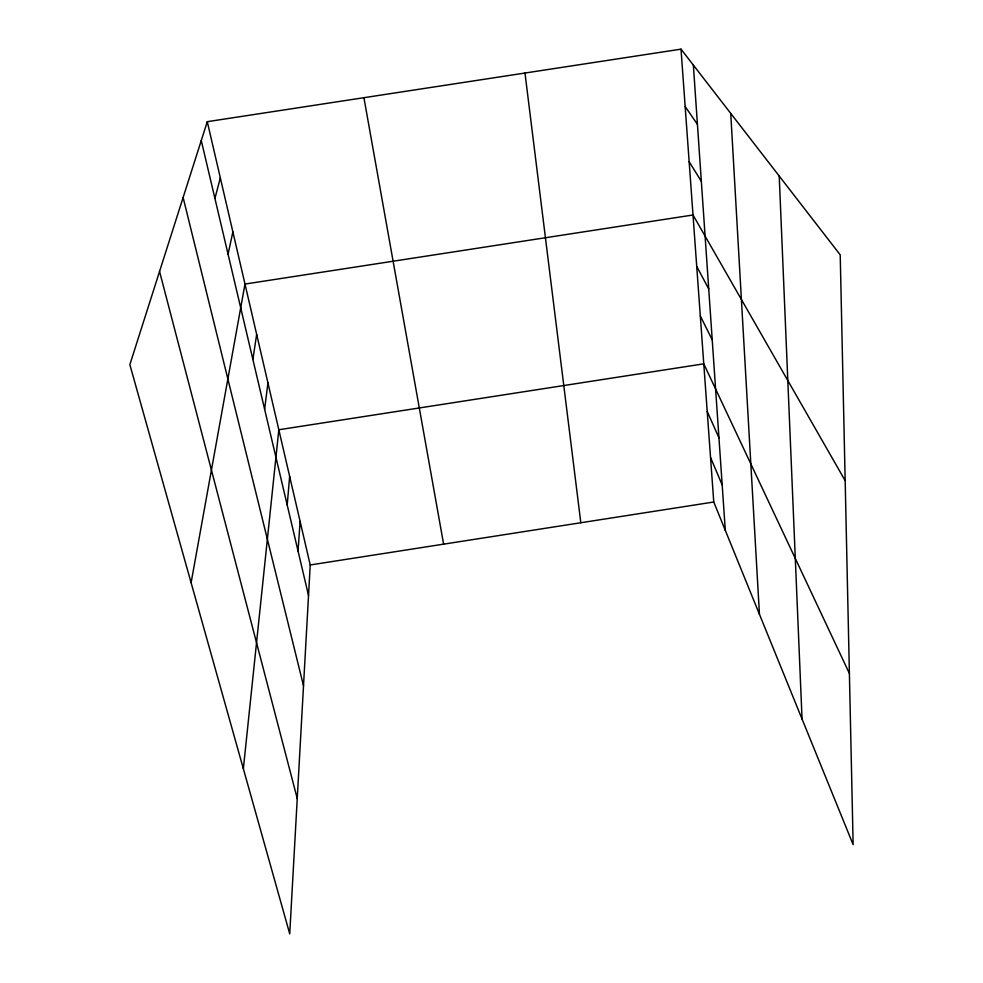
<?xml version="1.0" encoding="UTF-8"?>
<svg xmlns="http://www.w3.org/2000/svg" width="983" height="983" viewBox="0 0 983 983"><rect width="100%" height="100%" fill="white"/><g stroke="black" fill="none" stroke-linecap="round" stroke-linejoin="round"><path stroke-width="1.47" d="M207.278 121.683L310.223 564.967L289.727 933.85L129.854 364.656L207.278 121.683L681.01 49.15L840.219 254.867L853.146 844.655L713.769 502.006L681.01 49.15M298.046 551.045L300.11 521.432M287.196 505.004L289.653 476.386M243.354 768.743L278.816 429.755L703.767 363.833L849.386 673.453M264.624 409.247L267.941 382.879M252.889 359.446L256.661 334.355M191.107 582.71L244.988 284.062L693.003 214.994L845.171 480.675M228.068 254.167L232.873 231.927M214.933 198.443L220.315 177.837M310.223 564.967L713.769 502.006M685.151 106.496L697.426 124.337M689.144 161.74L701.346 181.29M696.714 266.368L708.731 288.953M700.301 315.948L712.233 339.872M707.219 411.484L718.954 437.816M710.549 457.513L722.186 484.926M159.553 271.468L297.247 798.552M183.121 197.497L303.514 685.802M201.269 140.52L308.527 595.501M363.919 97.698L443.616 544.152M524.983 73.037L580.818 522.747M693.359 65.111L725.307 530.402M730.738 113.401L759.454 614.326M779.212 176.031L802.054 719.065"/></g></svg>
